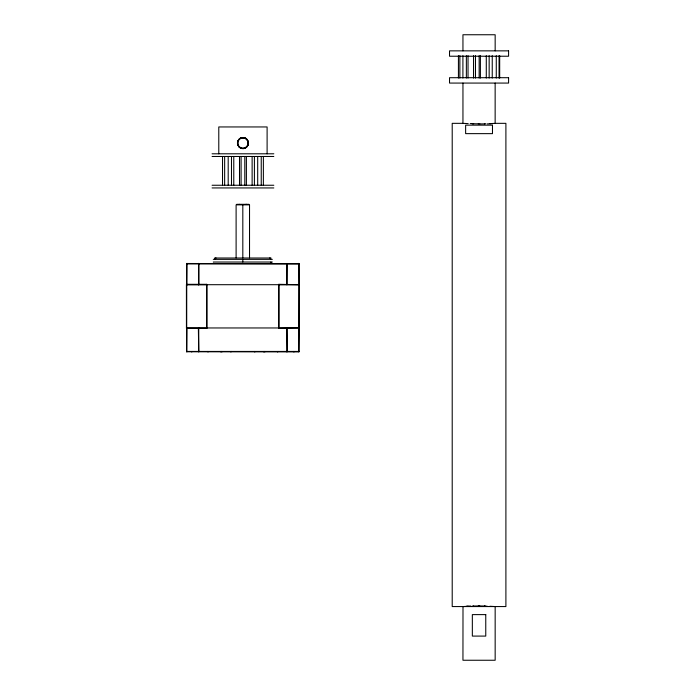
<?xml version="1.0" encoding="UTF-8"?>
<svg xmlns="http://www.w3.org/2000/svg" width="695" height="695" viewBox="0 0 695 695"><rect width="100%" height="100%" fill="white"/><g stroke="black" fill="none" stroke-linecap="round" stroke-linejoin="round"><path stroke-width="1.04" d="M236.109 257.862L236.109 204.86L249.531 204.86L249.531 257.862M468.222 123.632L462.948 123.336L462.957 83.07M192.202 351.435L191.698 351.965M231.331 351.435L230.896 351.965M278.113 351.435L277.6 351.965M298.685 263.379L299.024 284.715L278.834 284.316L278.834 328.344L299.076 328.014L298.85 351.896L186.564 351.766L186.642 263.492L299.18 263.796M298.893 284.802L279.599 284.854A0.938 0.66 90 0 1 279.216 284.698L206.424 284.698A0.938 0.66 -90 0 1 206.041 284.846L186.981 284.854L186.442 284.316L206.797 284.316L206.797 328.344L186.442 328.301L186.981 327.805L206.041 327.805A0.938 0.66 -90 0 1 206.424 327.962L279.216 327.962A0.938 0.66 -90 0 1 279.599 327.814L298.685 327.805A0.938 0.66 90 0 1 299.041 327.962A0.938 0.66 0 0 1 299.189 328.344M264.291 351.435L263.796 351.965L263.761 351.435M186.486 263.918L299.189 263.839L298.893 351.913M238.854 146.767A5.265 5.126 -37.9 0 0 246.934 146.688L247.394 146.063A5.438 5.152 81.9 0 0 247.759 145.351M286.887 263.431L286.887 284.854L287.07 263.883M238.976 139.452L238.498 140.06A5.438 5.152 82 0 0 238.133 140.772M206.797 284.316L206.797 328.344M278.834 328.344L278.834 284.316M298.746 284.846L298.685 284.854A0.938 0.66 90 0 0 299.041 284.698L299.05 284.681A0.938 0.66 0 0 0 299.189 284.316M463 606.561L462.948 660.25L495.161 660.25L495.161 606.561L489.888 606.266M468.222 606.266L462.966 606.561M198.744 263.379L198.744 284.854L198.744 263.431M186.981 263.379L186.816 284.802M494.988 123.354L489.888 123.632M485.953 123.779L484.467 123.814M472.157 606.118L473.643 606.083M479.819 123.875L478.29 123.875M478.29 606.023L479.819 606.023M462.966 123.345L452.21 123.336L452.21 606.561L505.899 606.561L505.899 123.336L495.144 123.345L495.144 83.07M212.079 153.795L273.821 153.795M212.079 156.479L273.821 156.479M212.079 185.252L273.821 185.252M212.079 187.937L273.821 187.937M236.647 204.321L248.992 204.321M214.633 258.01L271.007 258.01M213.287 259.348L272.344 259.348M213.287 262.032L272.344 262.032M186.416 284.698L186.442 327.962M186.486 351.435L299.154 351.435M473.643 123.814L472.157 123.779M484.467 606.083L485.953 606.118M293.942 351.965L293.429 351.435M254.822 351.965L254.309 351.435M208.04 351.965L207.527 351.435M186.894 284.846L186.981 284.854A0.938 0.66 -90 0 1 186.599 284.698A0.938 0.66 0 0 1 186.451 284.316M186.816 351.913L186.981 327.805A0.938 0.66 -90 0 0 186.599 327.962A0.938 0.66 0 0 0 186.451 328.344M238.037 140.711A4.978 4.665 -85.3 0 0 237.89 145.177A5.438 5.221 -75 0 0 238.472 146.08L238.976 146.671M221.34 351.435L221.879 351.965L221.879 351.435M499.679 55.669L499.679 78.057M499.062 55.669L499.062 78.057M496.273 55.669L496.273 78.057M495.161 50.857L495.161 34.75L462.948 34.75L462.948 50.857M492.242 55.669L492.242 78.057M489.158 55.669L489.158 78.057M486.283 55.669L486.283 78.057M480.393 55.669L480.393 78.057M479.159 55.669L479.159 78.057M475.476 55.669L475.476 78.057M473.538 55.669L473.538 78.057M468.03 55.669L468.03 78.057M466.362 55.669L466.362 78.057M462.905 55.669L462.905 78.057M459.873 55.669L459.873 78.057M458.431 55.669L458.431 78.057M299.041 327.962L299.041 284.698A0.938 0.66 -90 0 1 298.659 284.846M267.106 153.795L267.106 126.95L218.786 126.95L218.786 153.795M264.83 351.435L264.83 351.913M263.37 156.479L263.37 185.252M261.242 156.479L261.242 185.252M257.697 156.479L257.697 185.252M254.405 156.479L254.405 185.252M252.129 156.479L252.129 185.252M246.395 156.479L246.395 185.252M244.805 156.479L244.805 185.252M242.816 204.86L242.816 257.862M242.816 259.348L242.816 262.032M241.095 156.479L241.095 185.252M239.506 156.479L239.506 185.252M233.772 156.479L233.772 185.252M231.487 156.479L231.487 185.252M228.195 156.479L228.195 185.252M224.65 156.479L224.65 185.252M222.522 156.479L222.522 185.252M220.802 351.435L220.802 351.913M186.599 284.698L186.599 327.962M473.356 606.031A16.35 1.069 0 0 1 484.519 606.023M466.588 606.214A16.385 0.738 -0.4 0 1 470.724 606.023M473.564 123.684A16.385 0.513 1 0 1 470.194 123.571M478.342 123.814A16.35 0.938 0.1 0 1 473.981 123.762M484.346 606.231A16.385 0.495 1 0 1 487.603 606.335M484.684 123.858A16.35 1.051 0 0 1 479.854 123.918M491.495 123.684A16.385 0.738 -0.4 0 1 487.36 123.875M247.828 145.09A4.978 4.457 90 0 0 247.724 140.79A5.508 5.213 -82.1 0 0 247.212 139.877M238.958 139.434A5.265 5.126 -37.8 0 1 247.038 139.347M238.62 139.825A5.508 5.317 69.9 0 0 237.942 140.972A4.978 4.665 85.3 0 0 238.037 145.411M238.672 146.254A5.595 5.334 -78.8 0 1 238.133 145.351M247.95 145.151A5.508 5.317 69.9 0 1 247.281 146.298M247.837 141.033A4.978 4.457 -90 0 1 247.733 145.333M247.09 146.48A5.491 5.343 46.6 0 1 246.569 147.027M246.69 147.158A5.256 5.108 30.4 0 1 239.115 146.888M239.149 146.853A5.491 5.343 -38.7 0 1 238.811 146.48M238.811 139.643A5.482 5.343 46.5 0 1 239.332 139.096M239.202 138.965A5.256 5.108 30.5 0 1 246.777 139.235L247.394 140.06A5.438 5.221 -75 0 1 247.933 140.981M213.739 263.344A1.347 1.277 -90 0 1 213.461 263.379M272.179 263.379A1.347 1.277 -90 0 1 270.902 262.032M269.625 258.01A1.347 1.277 -90 0 1 270.268 258.192M270.685 258.592A1.347 1.277 -90 0 1 270.815 258.861M214.738 259.348A1.347 1.277 -90 0 1 216.015 258.01M238.984 204.512A0.886 0.886 0 0 1 239.697 204.434M245.917 204.339A1.399 1.399 0 0 1 246.664 204.504M198.37 328.301L198.744 351.965L198.744 327.805L198.379 328.222M287.27 351.435L286.922 351.965L286.922 327.805L287.27 351.435M508.584 50.857L449.526 50.857L449.526 56.226L508.584 56.226L508.584 50.857M508.584 77.701L449.526 77.701L449.526 83.07L508.584 83.07L508.584 77.701M492.477 125.152L465.633 125.152L465.633 133.64L492.477 133.64L492.477 125.152M485.762 614.615L472.339 614.615L472.339 636.09L485.762 636.09L485.762 614.615M240.053 147.436A5.343 5.213 0 0 0 248.28 143.318A5.343 5.213 0 0 0 240.505 138.427A5.343 5.213 0 0 0 240.053 147.436M238.446 140.39A5.343 5.204 90 0 0 242.946 148.4A5.343 5.204 90 0 0 247.455 140.39A5.343 5.204 90 0 0 238.446 140.39"/></g></svg>
